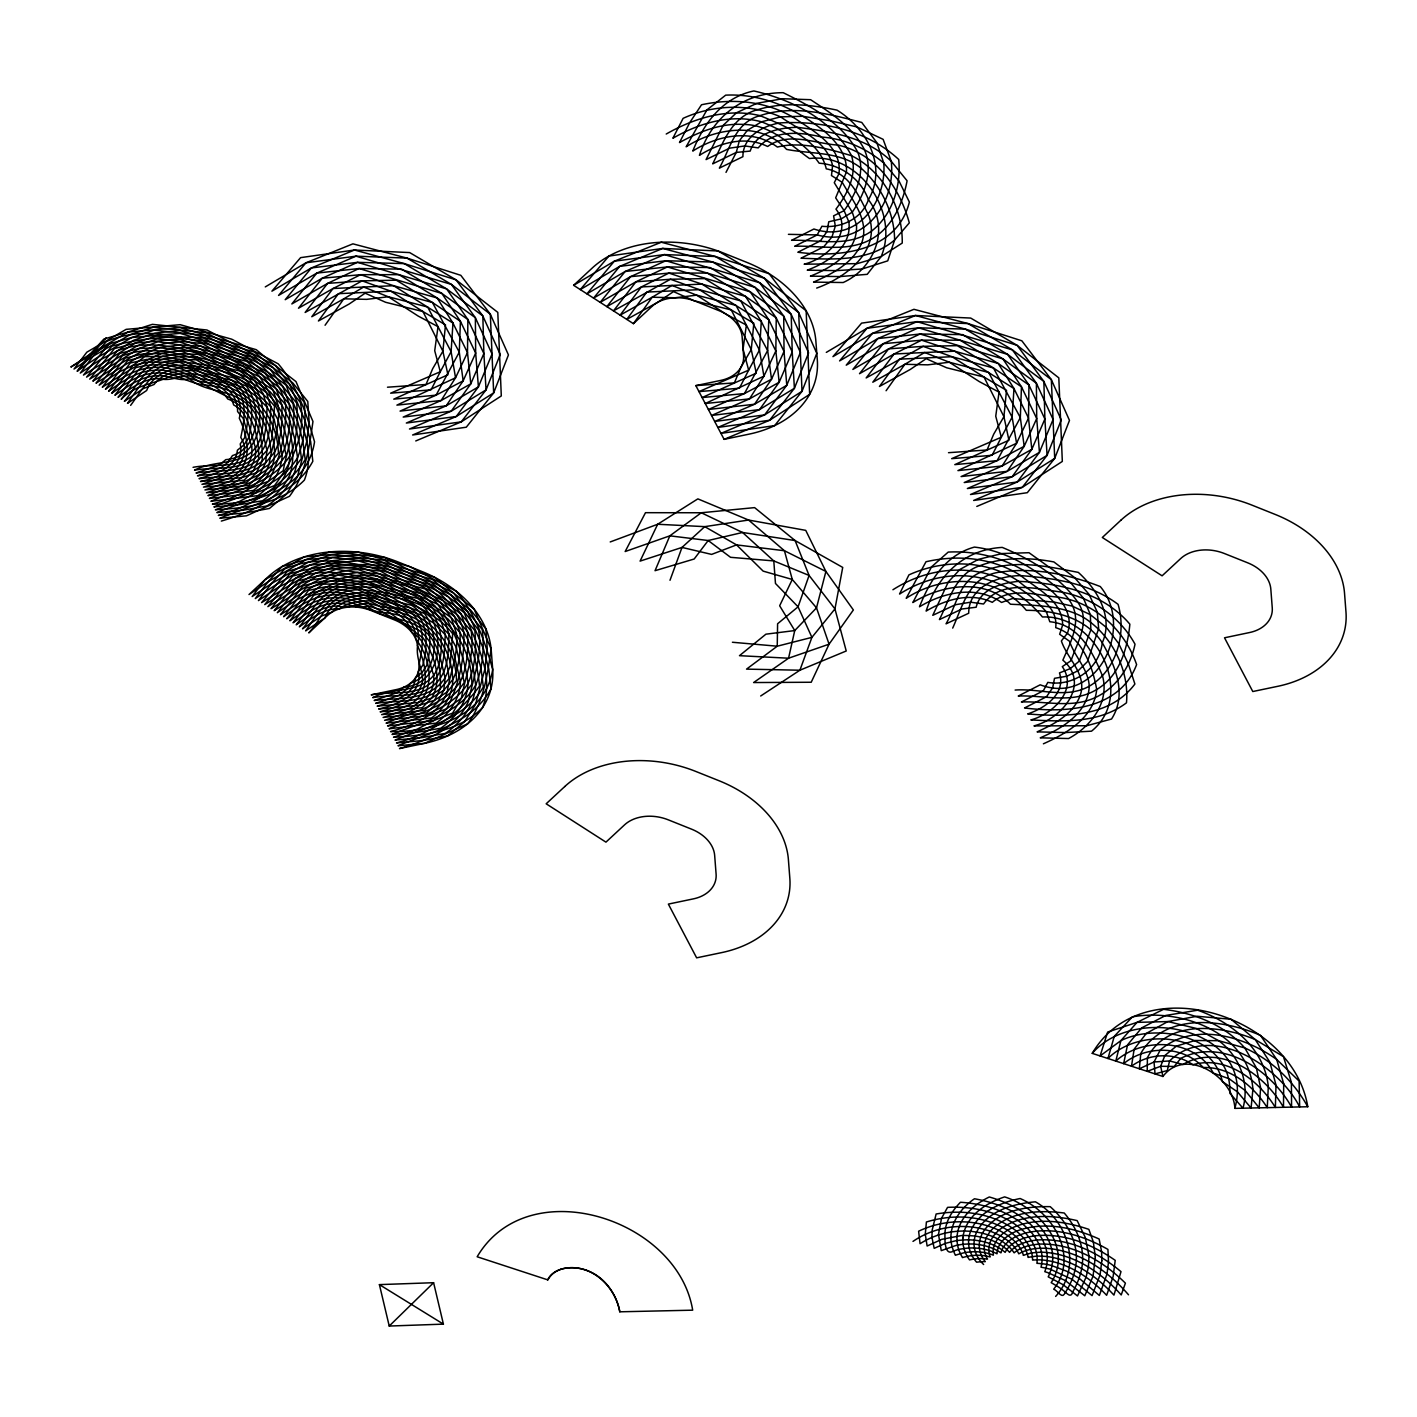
<?xml version="1.0" encoding="UTF-8"?>
<svg xmlns="http://www.w3.org/2000/svg" width="1417" height="1417" viewBox="0 0 1417 1417"><rect width="100%" height="100%" fill="white"/><g stroke="black" fill="none" stroke-linecap="round" stroke-linejoin="round"><path stroke-width="1.5" d="M1234.88 1108.377C1256.171 1029.256 1135.814 1002.74 1092.241 1053.362L1162.896 1076.477C1185.25 1046.72 1233.357 1076.371 1234.88 1108.377L1307.767 1106.748C1292.765 1014.962 1143.005 967.102 1092.241 1053.362M669.993 580.297L682.002 547.423L704.745 526.646L748.583 520.039L805.742 530.365L825.898 571.441L853.371 609.965L829.069 644.186L811.215 682.25L753.614 682.551L788.56 658.214L829.069 644.186L816.511 607.858L792.28 579.464L784.433 550.735L748.583 520.039L697.855 498.873L657.665 524.255L610.213 541.949M952.702 628.103C963.542 603.819 969.6 574.948 1001.925 571.866C1035.154 567.402 1069.304 574.505 1100.283 586.549C1134.875 627.82 1097.148 706.18 1040.184 684.818L1018.256 696.03C1044.542 695.003 1072.545 704.249 1096.705 689.512C1119.465 676.033 1127.471 649.004 1129.863 624.188C1102.444 591.792 1059.066 583.202 1018.717 581.342C1002.014 582.848 980.493 588.533 976.154 607.238L962.054 608.973L939.418 619.583C949.727 599.072 955.643 573.495 980.387 565.507C1003.962 556.775 1029.468 557.377 1053.858 561.929L1074.334 577.357L1089.071 594.361L1097.289 612.109L1098.653 628.67L1087.441 661.633L1078.426 670.507L1066.93 676.228L1054.514 678.318L1052.672 687.794L1046.49 696.757L1024.544 707.969C1065.673 713.07 1119.519 710.147 1136.611 664.573C1124.761 630.122 1094.898 602.544 1058.393 597.177C1036.606 595.353 1010.994 586.425 992.29 602.349C970.397 591.969 945.865 599.409 926.133 611.064C937.363 575.763 963.595 549.566 1002.226 547.405C1030.991 559.325 1059.65 576.347 1077.841 602.19C1091.055 621.833 1077.363 641.635 1071.057 660.659L1062.289 666.645C1078.461 689.866 1052.636 714.186 1030.832 719.925C1063.458 721.501 1098.83 723.609 1126.48 702.814C1129.42 669.745 1111.583 634.958 1083.42 617.298C1061.174 605.165 1035.119 605.449 1010.48 604.227C984.62 577.658 941.703 584.796 912.849 602.544L931.571 566.818L948.221 552.081C982.087 550.327 1015.883 561.238 1041.619 583.432C1057.684 593.865 1074.83 612.534 1067.462 633.151L1061.368 640.945C1067.586 659.649 1088.026 674.811 1079.86 696.42C1072.332 714.717 1054.177 724.14 1037.102 731.863L1065.407 732.571L1091.515 731.172C1136.363 694.95 1095.979 614.234 1042.469 616.997C1005.291 572.415 949.195 562.62 899.565 594.024L908.917 574.895C943.616 559.095 986.639 559.573 1018.717 581.342C1033.135 594.254 1058.41 604.528 1055.718 627.642C1081.419 636.056 1092.418 665.317 1096.705 689.512C1093.835 717.852 1066.842 733.333 1043.39 743.801M726 172.378L736.255 152.434L739.373 140.797L747.379 130.311L761.514 121.809L780.608 116.867L802.589 116.265L830.876 120.888L857.019 126.963L883.128 139.344L891.258 161.29L907.093 180.791C902.062 207.289 888.92 234.443 861.536 243.476C839.82 250.72 817.06 245.407 794.707 246.275L817.166 234.939C863.236 247.479 895.951 204.119 891.258 161.29C866 136.758 830.61 131.604 797.24 127.3C779.563 127.743 756.519 131.905 750.178 151.088L736.255 152.434L712.716 163.858C723.432 142.125 731.774 116.035 758.449 109.463C784.15 101.776 811.179 104.628 837.004 110.136C866.797 128.38 887.697 166.568 868.426 199.708C861.89 218.803 841.149 228.42 821.931 226.259L817.166 234.939L788.419 234.336M586.107 1270.181C604.049 1276.203 616.466 1293.579 619.796 1311.805L692.683 1310.176C677.68 1218.372 527.921 1170.531 477.157 1256.773L547.812 1279.888C555.216 1266.532 572.751 1265.647 585.752 1270.057M325.06 325.255L343.835 298.81L363.638 287.031L393.625 285.703L437.144 297.96L467.893 319.516L483.87 353.524L486.049 389.888L461.251 421.876L415.748 440.953M633.417 323.661L652.192 297.216L671.995 285.437L701.982 284.108L745.501 296.366L776.25 317.922L792.227 351.93L794.406 388.293L769.608 420.264L724.105 439.359L695.836 385.619L720.846 380.394A37.338 27.26 12.4 0 0 743.571 355.614L742.136 336.963A37.338 27.26 12.4 0 0 719.039 310.677L695.712 301.343A37.338 27.26 12.4 0 0 652.05 306.355L633.417 323.661L573.637 285.313L592.271 268.008A111.996 81.779 12.4 0 1 723.255 252.952L746.582 262.287A111.996 81.779 12.4 0 1 815.873 341.16L817.308 359.812A111.996 81.779 12.4 0 1 749.115 434.133L724.105 439.359M886.086 390.738L904.861 364.293L924.663 352.496L954.668 351.186L998.17 363.443L1028.937 384.999L1044.896 419.007L1047.074 455.371L1022.277 487.342L976.791 506.436M1055.63 1296.431C1082.553 1266.869 1068.223 1220.374 1035.42 1201.811C1013.793 1203.688 988.765 1210.348 977.393 1230.611A106.877 78.041 12.4 0 0 976.667 1232.135A91.68 66.936 12.4 0 0 975.073 1236.049A91.219 66.599 12.4 0 0 974.311 1240.176A72.48 52.925 12.4 0 0 973.975 1244.055A72.586 52.996 12.4 0 0 974.435 1248.023A57.601 42.049 12.4 0 0 975.25 1251.689A58.31 42.581 12.4 0 0 976.774 1255.303A46.548 33.99 12.4 0 0 978.598 1258.597A47.912 34.982 12.4 0 0 981.025 1261.75A38.844 28.358 12.4 0 0 983.646 1264.513M130.63 405.368C143.418 388.169 154.701 365.196 179.658 365.249C209.999 365.852 242.059 373.893 266.467 392.651C287.651 412.737 297.924 445.523 290.308 473.792C278.281 501.547 248.312 513.007 221.318 521.084M77.492 371.289L106.133 337.76M389.232 1326.046L433.602 1282.704L443.415 1324.133L389.232 1326.046L379.402 1284.617L433.602 1282.704M760.681 695.995L799.897 670.223L846.232 650.988L834.95 608.92L809.089 575.444L795.096 540.55L754.606 507.623L701.291 512.759L645.497 512.688L625.163 551.532L669.834 535.839L701.291 512.759L742.561 532.473L795.096 540.55L842.725 567.42L834.95 608.92L811.906 637.367L799.897 670.223L746.546 669.125L777.242 646.205L811.906 637.367L798.072 606.813L775.471 583.467L773.788 560.919L742.561 532.473L708.181 540.515L669.834 535.839L655.044 570.697L694.171 559.007L708.181 540.515L730.534 557.306L773.788 560.919L809.089 575.444L798.072 606.813L777.596 623.763L777.242 646.205L732.412 642.255M912.991 1241.398C931.323 1228.752 954.562 1223.987 976.472 1227.689A107.267 78.325 12.4 0 1 978.722 1228.025L982.583 1228.964A108.117 78.945 12.4 0 1 984.797 1229.566A93.044 67.945 12.4 0 1 990.359 1231.231A94.16 68.742 12.4 0 1 995.637 1233.463A75.331 55.015 12.4 0 1 1000.402 1235.748A76.624 55.954 12.4 0 1 1004.777 1238.511A61.285 44.742 12.4 0 1 1008.585 1241.274A62.773 45.822 12.4 0 1 1011.933 1244.374A50.498 36.877 12.4 0 0 1009.081 1246.818A48.975 35.762 12.4 0 0 1006.849 1249.599A39.995 29.19 12.4 0 1 1009.577 1252.362A41.04 29.97 12.4 0 1 1011.88 1249.865A50.498 36.877 12.4 0 1 1014.749 1247.421A52.429 38.277 12.4 0 1 1018.168 1245.366A65.058 47.505 12.4 0 1 1022.118 1243.435A68.034 49.684 12.4 0 1 1026.546 1242.018A84.365 61.604 12.4 0 1 1031.487 1240.761A88.934 64.934 12.4 0 1 1036.766 1240.105A102.52 74.853 12.4 0 1 1038.874 1239.91C1069.215 1238.228 1098.228 1252.557 1121.006 1271.651L1113.939 1295.12C1097.449 1277.124 1076.371 1261.998 1052.016 1257.357A94.372 68.919 12.4 0 0 1047.305 1256.542A85.109 62.135 12.4 0 0 1041.973 1256.206A69.805 50.977 12.4 0 0 1037.031 1256.135A63.198 46.141 12.4 0 0 1032.338 1256.666A51.738 37.781 12.4 0 0 1028.069 1257.428A47.505 34.681 12.4 0 0 1027.325 1254.063A58.256 42.528 12.4 0 0 1026.121 1250.485A54.714 39.959 12.4 0 0 1024.367 1247.049A67.803 49.506 12.4 0 0 1022.118 1243.435A64.863 47.363 12.4 0 0 1019.284 1240.052A80.804 59 12.4 0 0 1015.936 1236.545A78.36 57.229 12.4 0 0 1012.039 1233.392A97.684 71.311 12.4 0 0 1007.593 1230.186A95.665 69.84 12.4 0 0 1002.687 1227.423C979.413 1215.184 951.25 1214.245 926.399 1222.003L925.283 1234.26L927.125 1246.021L941.774 1239.344L960.956 1235.642A106.806 77.988 12.4 0 1 963.17 1235.465L967.067 1235.535A106.789 77.97 12.4 0 1 969.317 1235.642A91.875 67.077 12.4 0 1 975.073 1236.049A92.3 67.396 12.4 0 1 980.794 1237.094A73.79 53.881 12.4 0 1 986.037 1238.334A74.41 54.342 12.4 0 1 991.103 1240.123A59.461 43.413 12.4 0 1 995.655 1242.054A60.222 43.962 12.4 0 1 999.871 1244.409A48.355 35.301 12.4 0 1 1003.573 1246.836A49.205 35.921 12.4 0 1 1006.849 1249.599A39.747 29.031 12.4 0 0 1005.149 1252.38A39.322 28.712 12.4 0 0 1001.996 1249.883A48.355 35.301 12.4 0 0 998.294 1247.456A47.753 34.858 12.4 0 0 994.238 1245.419A59.461 43.413 12.4 0 0 989.686 1243.488A58.947 43.041 12.4 0 0 984.904 1242.071A73.79 53.881 12.4 0 0 979.643 1240.831A73.436 53.616 12.4 0 0 974.311 1240.176A91.875 67.077 12.4 0 0 968.573 1239.769M111.553 342.914L70.85 367.038L89.997 354.197L128.008 332.074L152.363 324.351L206.935 330.002L275.553 365.675L295.994 381.616L312.962 421.487C309.278 447.276 305.523 474.996 289.475 496.304L246.487 515.823L219.83 518.25C253.182 504.558 294.435 495.684 312.82 461.304L310.66 441.608L305.204 421.132L289.422 384.06L275.553 365.675L256.247 349.68L180.118 327.575L128.008 332.074L103.919 339.035L89.997 354.197L77.138 371.059L96.285 358.218L131.728 337.547L154.24 330.161L204.987 335.422L270.24 369.376L289.422 384.06L304.088 401.985C306.249 420.76 304.779 440.049 297.535 457.638C296.277 477.919 283.524 494.781 267.14 505.887L243.494 510.155L216.854 512.6C248.258 499.475 287.226 491.486 305.169 459.48L302.884 441.148L297.446 420.796L289.316 404.111L282.869 386.522L270.24 369.376L252.474 354.374L180.048 333.367L131.728 337.547L109.198 343.817L83.444 375.098L135.447 343.02L156.118 335.988L203.038 340.842L244.928 363.762L264.926 373.078L282.869 386.522L296.702 403.048C298.225 420.867 297.198 439.27 289.883 455.813C289.086 474.571 277.537 490.317 262.535 500.75L240.518 504.505L213.878 506.932C243.352 494.391 279.999 487.253 297.535 457.638L295.126 440.687L289.688 420.442L281.93 405.173L276.297 388.966L264.926 373.078L248.701 359.068L201.09 346.262L179.977 339.177L135.447 343.02L114.476 348.6L89.732 379.136L139.167 348.476L157.995 341.798L179.906 344.969L201.09 346.262L241.156 368.455L259.612 376.78L276.297 388.966L289.316 404.111C290.166 420.973 289.635 438.491 282.249 453.989C281.912 471.206 271.568 485.836 257.947 495.613L210.903 501.281C238.481 489.308 272.755 482.984 289.883 455.813C286.199 427.509 275.27 400.303 259.612 376.78C239.863 353.24 205.766 357.757 179.906 344.969L159.873 347.626L139.167 348.476L119.754 353.4L96.019 383.175C116.779 370.333 136.864 355.88 159.873 347.626L179.835 350.761L199.142 351.682L237.383 373.149L254.298 380.482L269.744 391.429L281.93 405.173C282.072 421.062 282.107 437.729 274.597 452.165C274.739 467.84 265.581 481.373 253.342 490.459L207.927 495.613C233.079 484.49 266.166 478.326 282.249 453.989L274.19 419.751L267.14 407.299L263.172 393.873L254.298 380.482L241.156 368.455L197.176 357.102L179.835 350.761L161.751 353.435L142.887 353.949L125.033 358.182L102.307 387.213C121.738 375.08 140.602 362.026 161.751 353.435L179.764 356.553L197.176 357.102C222.434 374.566 255.095 381.262 274.544 406.236L271.834 439.288L266.963 450.323L265.617 462.774L259.453 474.872L248.737 485.322L204.951 489.963L228.562 481.886L244.149 480.186L253.448 470.586L265.617 462.774L274.597 452.165C273.18 413.374 245.3 385.849 207.148 382.501C188.656 380.943 173.193 368.03 154.046 370.351C136.67 371.112 122.305 381.616 108.613 391.251L130.311 362.965L146.606 359.422L163.646 359.263L179.764 356.553L195.227 362.522L229.837 382.537L243.671 387.886L256.619 396.335L267.14 407.299C265.865 424.551 267.211 445.133 251.518 456.487C234.496 468.921 212.461 463.501 193.049 467.327M265.28 286.907L305.983 262.783L352.922 243.848L406.998 258.107L460.808 275.323L490.317 314.167L508.437 354.923L493.665 392.916L466.282 427.208L412.613 434.984L456.221 416.527L493.665 392.916L490.317 314.167L451.35 284.374L406.998 258.107L355.986 256.176L305.983 262.783L278.564 295.427L316.806 273.091L355.986 256.176L451.35 284.374L475.368 317.727L492.053 353.984L478.415 386.876L456.221 416.527L406.325 423.045L446.16 405.847L478.415 386.876L475.669 353.063L475.368 317.727L441.874 293.443L401.649 269.141L359.05 268.522L316.806 273.091L291.849 303.947L327.61 283.382L359.05 268.522L441.874 293.443L460.419 321.305L475.669 353.063L463.164 380.819L446.16 405.847L400.055 411.107L436.082 395.166L463.164 380.819L459.285 352.125L460.419 321.305L432.415 302.494L396.299 280.194L362.097 280.849L327.61 283.382L305.133 312.466L362.097 280.849L390.95 291.229L432.415 302.494L459.285 352.125L436.082 395.166L393.767 399.151L447.914 374.779L442.901 351.203L422.939 311.545L390.95 291.229L338.433 293.673L318.418 320.986L349.237 303.964L365.161 293.195L385.619 302.282L422.939 311.545L445.487 324.865L442.901 351.203L432.663 368.721L426.021 384.485L387.479 387.213M573.637 285.313L614.34 261.189L661.278 242.236L715.355 256.495L769.165 273.729L798.674 312.572L816.794 353.329L802.022 391.322L774.638 425.614L720.97 433.389L764.578 414.933L802.022 391.322L798.674 312.572L759.707 282.78L715.355 256.495L664.343 254.582L614.34 261.189L586.921 293.833L625.163 271.479L664.343 254.582L759.707 282.78L783.725 316.133L800.41 352.39L786.772 385.282L764.578 414.933L714.682 421.451L754.517 404.252L786.772 385.282L784.026 351.469L783.725 316.133L750.231 291.831L710.006 267.547L667.407 266.927L625.163 271.479L600.206 302.352L635.967 281.788L667.407 266.927L750.231 291.831L768.776 319.711L784.026 351.469L771.521 379.225L754.517 404.252L708.411 409.495L744.439 393.572L771.521 379.225L767.642 350.53L768.776 319.711L740.772 300.9L704.656 278.6L670.454 279.255L635.967 281.788L613.49 310.872L670.454 279.255L699.307 289.635L740.772 300.9L767.642 350.53L744.439 393.572L702.123 397.557L756.271 373.167L751.258 349.592L731.296 309.951L699.307 289.635L646.79 292.079L626.775 319.392L657.594 302.37L673.518 291.601L693.976 300.687L731.296 309.951L753.844 323.271L751.258 349.592L741.02 367.127L734.378 382.891L695.836 385.619M826.306 352.39L867.009 328.266L913.947 309.313L968.024 323.572L1021.852 340.806L1051.343 379.65L1069.481 420.406L1054.709 458.4L1027.307 492.691L973.638 500.467L1017.247 482.01L1054.709 458.4L1051.343 379.65L1012.376 349.857L968.024 323.572L917.012 321.659L867.009 328.266L839.59 360.91L877.832 338.557L917.012 321.659L1012.376 349.857L1036.394 383.21L1053.097 419.467L1039.44 452.342L1017.247 482.01L967.368 488.528L1007.186 471.33L1039.44 452.342L1036.713 418.546L1036.394 383.21L1002.917 358.908L962.674 334.625L920.076 334.005L877.832 338.557L852.875 369.43L888.636 348.865L920.076 334.005L1002.917 358.908L1021.462 386.788L1036.713 418.546L1024.19 446.302L1007.186 471.33L961.08 476.573L997.125 460.649L1024.19 446.302L1020.329 417.608L1021.462 386.788L993.441 367.977L957.325 345.659L923.14 346.333L888.636 348.865L866.159 377.949L923.14 346.333L951.994 356.712L993.441 367.977L1020.329 417.608L997.125 460.649L954.792 464.634L1008.939 440.244L1003.927 416.669L983.983 377.028L951.994 356.712L899.458 359.156L879.443 386.469L910.281 369.447L926.187 358.678L946.645 367.765L983.983 377.028L1006.513 390.348L1003.927 416.669L993.689 434.204L987.047 449.968L948.504 452.696M816.688 288.076C846.055 277.573 881.781 250.579 868.568 215.242C858.985 196.166 849.793 173.299 826.27 168.836C819.469 139.645 785.195 125.971 759.99 115.645C727.488 107.851 694.507 117.912 666.22 134.03M892.923 589.755C944.307 556.987 1006.92 565.702 1046.454 612.055L1049.802 621.726C1079.293 624.543 1092.773 652.033 1102.621 676.299C1109.582 702.566 1090.771 726.762 1068.56 738.54L1040.255 737.832C1062.343 728.285 1087.937 713.088 1089.266 686.2C1088.327 669.107 1074.83 657.063 1069.552 641.299L1059.65 634.267L1062.644 625.056C1062.644 600.436 1037.173 589.206 1020.771 575.621C992.839 557.696 957.892 554.419 925.992 561.752L906.207 598.275C943.385 573.832 996.629 574.523 1026.315 610.32C1054.779 610.302 1085.635 617.458 1102.284 642.751C1115.214 665.866 1127.507 694.047 1111.548 719.021L1086.662 725.752L1033.967 725.894C1061.386 718.897 1091.338 684.234 1062.856 660.163C1073.165 636.41 1085.723 614.022 1062.378 592.217C1037.173 570.342 1008.373 551.071 974.435 547.086C945.422 554.986 929.8 580.633 919.491 606.795C943.793 591.969 976.72 585.008 1001.553 602.455L1012.535 598.505L1054.425 602.136L1072.244 606.086L1090.364 614.695L1106.464 627.554L1118.651 643.477L1128.41 664.077L1134.893 684.039C1109.706 717.516 1065.301 716.949 1027.679 713.938C1044.86 708.234 1066.115 693.887 1059.491 672.916L1070.349 668.576L1079.24 661.137L1090.86 629.786L1090.364 614.695L1083.456 598.275L1070.349 582.316L1029.008 552.719L1002.156 553.533L978.403 559.361L960 569.386L948.292 581.98L932.776 615.315L955.412 604.722L970.574 602.19L983.557 604.014C1001.73 578.88 1036.606 588.941 1062.378 592.217C1092.684 598.133 1120.121 616.962 1135.017 644.204C1129.668 670.099 1112.363 693.498 1086.201 700.937C1064.893 706.764 1043.089 701.061 1021.409 702L1043.337 690.788L1047.818 682.374C1073.271 686.908 1099.362 668.948 1102.284 642.751C1113.815 616.926 1097.378 589.578 1078.319 572.397C1046.844 566.322 1013.19 558.688 982.371 571.636C959.203 579.907 956.688 605.201 946.06 623.834L968.697 613.242C968.679 586.585 998.223 575.727 1020.771 575.621C1054.762 578.189 1090.027 583.343 1118.066 604.333C1126.763 633.434 1116.525 670.418 1089.266 686.2C1065.921 699.183 1039.972 688.166 1015.121 690.061M561.167 1269.171C589.065 1261.378 615.226 1285.219 619.796 1311.805M1032.745 1236.138L1034.162 1235.89A102.52 74.853 12.4 0 1 1036.27 1235.695C1064.574 1233.091 1092.365 1244.356 1115.214 1260.351L1113.142 1276.487L1106.642 1295.297C1091.798 1279.533 1073.271 1266.391 1051.928 1261.413A94.372 68.919 12.4 0 0 1047.216 1260.599A79.033 57.707 12.4 0 0 1042.097 1259.926A69.805 50.977 12.4 0 0 1037.155 1259.872A57.406 41.925 12.4 0 0 1032.568 1260.085A51.685 37.745 12.4 0 0 1032.338 1256.666A63.145 46.106 12.4 0 0 1031.682 1253A58.256 42.528 12.4 0 0 1030.478 1249.422A71.895 52.5 12.4 0 0 1028.795 1245.614A67.803 49.506 12.4 0 0 1026.546 1242.001A84.17 61.462 12.4 0 0 1023.783 1238.228A80.804 59 12.4 0 0 1020.417 1234.721A99.066 72.338 12.4 0 0 1017.052 1231.568M379.402 1284.617L443.415 1324.133M1017.052 1231.568L1016.538 1231.107A97.684 71.311 12.4 0 0 1012.092 1227.901C990.093 1212.97 961.93 1209.551 936.123 1213.997L932.156 1230.204L931.943 1237.289L934.193 1248.342L945.281 1243.382L954.828 1240.991A107.55 78.52 12.4 0 1 956.936 1240.548L960.726 1240.176A106.806 77.988 12.4 0 1 962.922 1240.017A91.892 67.095 12.4 0 1 968.573 1239.769A91.219 66.599 12.4 0 1 969.317 1235.642A106.399 77.687 12.4 0 1 969.706 1234.03L970.486 1231.267A106.877 78.041 12.4 0 1 971.212 1229.743C979.997 1211.021 1000.987 1202.431 1020.116 1198.516C1053.575 1212.846 1079.169 1256.755 1053.699 1289.187C1057.206 1290.32 1061.723 1298.486 1064.22 1294.27C1066.381 1290.905 1068.471 1287.451 1070.136 1283.802C1073.732 1276.558 1075.786 1268.605 1076.353 1260.545C1077.327 1239.521 1065.389 1220.303 1050.227 1206.664C1027.042 1206.186 999.941 1210.065 984.797 1229.566A92.583 67.591 12.4 0 0 982.388 1233.18A91.68 66.936 12.4 0 0 980.777 1237.094A72.905 53.226 12.4 0 0 979.643 1240.831A72.48 52.925 12.4 0 0 979.306 1244.711A57.512 41.996 12.4 0 0 979.377 1248.359A57.601 42.049 12.4 0 0 980.192 1252.026A45.929 33.53 12.4 0 0 981.361 1255.391A46.548 33.99 12.4 0 0 983.168 1258.686A37.674 27.508 12.4 0 0 985.258 1261.644A39.198 28.623 12.4 0 0 981.025 1261.75A48.231 35.212 12.4 0 0 976.579 1262.21A47.912 34.982 12.4 0 1 974.152 1259.058A59.815 43.679 12.4 0 1 971.938 1255.551A58.31 42.581 12.4 0 1 970.397 1251.937A73.347 53.563 12.4 0 1 969.139 1247.97A72.586 52.996 12.4 0 1 968.679 1244.02A91.326 66.688 12.4 0 1 968.573 1239.769M1128.517 1294.801C1108.165 1271.191 1080.445 1251.707 1048.757 1248.519A98.605 72.001 12.4 0 0 1045.959 1248.253A95.169 69.486 12.4 0 0 1040.415 1248.271A77.545 56.627 12.4 0 0 1035.296 1248.554A72.054 52.606 12.4 0 0 1030.478 1249.404A58.434 42.669 12.4 0 0 1026.121 1250.485A54.98 40.154 12.4 0 0 1022.206 1252.079A44.813 32.715 12.4 0 0 1018.788 1253.832A42.421 30.979 12.4 0 0 1017.034 1250.68A52.429 38.277 12.4 0 1 1020.453 1248.643A54.98 40.154 12.4 0 1 1024.367 1247.049A68.034 49.684 12.4 0 1 1028.813 1245.632A72.054 52.606 12.4 0 1 1033.631 1244.764A88.934 64.934 12.4 0 1 1038.909 1244.108A95.169 69.486 12.4 0 1 1044.453 1244.073C1075.468 1244.905 1103.843 1261.803 1125.399 1283.164L1121.219 1294.961C1102.621 1273.989 1077.947 1256.578 1049.607 1252.805A98.605 72.001 12.4 0 0 1046.809 1252.522A85.109 62.135 12.4 0 0 1041.495 1252.185A77.545 56.627 12.4 0 0 1036.376 1252.469A63.198 46.141 12.4 0 0 1031.682 1252.982A58.434 42.669 12.4 0 0 1027.325 1254.063A47.717 34.84 12.4 0 0 1023.446 1255.356M1307.767 1106.748C1293.455 1081.029 1271.704 1060.04 1244.746 1047.925C1224.058 1024.473 1194.017 1012.996 1163.552 1009.329L1137.036 1022.366L1107.651 1032.054L1100.106 1055.931L1120.9 1040.609L1137.036 1022.366L1167.874 1021.568L1197.135 1016.255L1231.072 1019.266L1255.232 1039.564L1283.465 1056.675L1291.401 1082.411L1291.578 1107.12C1271.102 1070.242 1222.782 1037.226 1180.822 1058.322L1174.215 1066.47L1160.665 1066.275L1147.203 1071.341L1147.416 1057.72C1167.13 1018.876 1221.365 1025.27 1255.232 1039.564L1269.898 1062.201L1276.008 1085.121L1275.371 1107.474C1258.721 1080.179 1226.396 1055.169 1192.884 1064.716C1174.64 1052.052 1149.258 1053.114 1131.492 1066.204L1134.149 1049.165L1146.335 1033.383L1167.874 1021.568L1196.072 1028.37L1218.691 1040.698L1244.746 1047.925L1256.33 1067.727L1260.616 1087.831L1259.182 1107.846L1245.224 1090.541L1229.194 1078.798L1213.289 1073.059C1195.116 1038.661 1143.076 1036.447 1115.799 1061.067L1120.9 1040.609C1161.568 1020.825 1232.365 1039.83 1229.832 1093.251L1242.992 1108.2C1249.847 1082.978 1239.609 1056.072 1218.691 1040.698L1195.009 1040.485L1176.5 1046.065L1164.916 1055.435L1160.665 1066.275L1162.896 1076.477M547.724 1279.87A28.021 20.458 12.4 0 1 561.203 1269.207M1023.446 1255.356A44.529 32.502 12.4 0 0 1022.206 1252.079A54.714 39.959 12.4 0 0 1020.453 1248.643A52.216 38.117 12.4 0 0 1018.15 1245.366A64.863 47.363 12.4 0 0 1015.334 1241.983A62.773 45.822 12.4 0 0 1011.986 1238.883A78.36 57.229 12.4 0 0 1008.089 1235.73A76.624 55.954 12.4 0 0 1003.732 1232.967A95.665 69.84 12.4 0 0 998.826 1230.222A94.16 68.742 12.4 0 0 993.53 1227.99L987.702 1225.811A108.117 78.945 12.4 0 0 985.488 1225.227C963.436 1219.027 939.258 1221.33 918.623 1231.214L920.058 1243.719C934.281 1234.579 951.356 1230.186 968.218 1231.178A106.789 77.97 12.4 0 1 970.486 1231.267L974.4 1231.78A107.267 78.325 12.4 0 1 976.667 1232.135A92.3 67.396 12.4 0 1 982.388 1233.18A93.044 67.945 12.4 0 1 987.95 1234.845A74.41 54.342 12.4 0 1 992.998 1236.634A75.331 55.015 12.4 0 1 997.763 1238.936A60.222 43.962 12.4 0 1 1001.996 1241.292A61.285 44.742 12.4 0 1 1005.804 1244.055A49.205 35.921 12.4 0 1 1009.081 1246.818A50.445 36.824 12.4 0 1 1011.88 1249.865A40.969 29.916 12.4 0 1 1014.147 1252.841A42.669 31.156 12.4 0 1 1017.034 1250.68A52.216 38.117 12.4 0 0 1014.731 1247.421A50.445 36.824 12.4 0 0 1011.933 1244.374A62.826 45.875 12.4 0 1 1015.334 1241.983A65.058 47.505 12.4 0 1 1019.284 1240.052A80.964 59.124 12.4 0 1 1023.783 1238.228A84.365 61.604 12.4 0 1 1028.707 1236.97A101.581 74.162 12.4 0 1 1032.745 1236.138M938.479 1234.366L941.26 1250.644L955.519 1245.614A107.55 78.52 12.4 0 1 957.626 1245.171A92.53 67.573 12.4 0 1 963.029 1244.268A91.892 67.095 12.4 0 1 968.679 1244.02A73.436 53.633 12.4 0 1 973.975 1244.055A73.436 53.616 12.4 0 1 979.306 1244.711A58.664 42.847 12.4 0 1 984.23 1245.614A58.947 43.041 12.4 0 1 989.031 1247.031A47.363 34.575 12.4 0 1 993.352 1248.643A47.753 34.858 12.4 0 1 997.391 1250.697A38.879 28.375 12.4 0 1 1000.951 1252.858A38.72 28.269 12.4 0 1 1001.996 1249.883A47.788 34.894 12.4 0 1 1003.573 1246.836A48.975 35.762 12.4 0 1 1005.804 1244.055A61.073 44.582 12.4 0 1 1008.585 1241.274A62.826 45.875 12.4 0 1 1011.986 1238.883A78.413 57.247 12.4 0 1 1015.936 1236.545A80.964 59.124 12.4 0 1 1020.417 1234.738A99.172 72.409 12.4 0 1 1024.792 1233.233L1025.447 1233.02A101.581 74.162 12.4 0 1 1029.468 1232.188C1056.639 1227.14 1084.448 1236.014 1107.935 1249.422L1108.501 1261.998L1107.049 1273.848L1099.362 1295.457L1079.116 1278.258L1067.603 1271.563L1051.325 1265.47A90.954 66.404 12.4 0 0 1046.809 1264.371A79.033 57.707 12.4 0 0 1041.708 1263.698A65.448 47.788 12.4 0 0 1036.907 1263.326A57.53 41.996 12.4 0 0 1037.155 1259.872A69.894 51.047 12.4 0 0 1037.031 1256.135A63.145 46.106 12.4 0 0 1036.376 1252.469A77.51 56.591 12.4 0 0 1035.296 1248.554A71.895 52.5 12.4 0 0 1033.613 1244.764A88.81 64.845 12.4 0 0 1031.487 1240.761A84.17 61.462 12.4 0 0 1028.707 1236.97A100.093 73.082 12.4 0 0 1026.723 1234.526L1025.447 1233.02A99.066 72.338 12.4 0 0 1022.064 1229.867C1001.925 1212.066 973.833 1206.097 947.566 1207.355L941.526 1218.283L938.479 1234.366M1095.323 1256.844L1093.074 1276.062L1084.784 1295.776L1065.159 1280.454L1047.871 1272.661A90.511 66.085 12.4 0 0 1044.79 1271.687A77.173 56.343 12.4 0 0 1045.923 1268.18A91.166 66.564 12.4 0 0 1046.72 1264.867L1046.809 1264.371A79.246 57.867 12.4 0 0 1047.198 1260.599A94.549 69.043 12.4 0 0 1047.305 1257.056L1047.305 1256.542A85.179 62.206 12.4 0 0 1046.809 1252.522A98.659 72.037 12.4 0 0 1046.419 1250.414L1045.959 1248.253A95.134 69.468 12.4 0 0 1044.453 1244.073L1042.522 1239.662A102.431 74.8 12.4 0 0 1041.601 1238.104C1027.484 1214.794 1000.278 1203.387 974.471 1198.764C959.716 1208.701 947.69 1226.254 951.639 1244.728A107.355 78.396 12.4 0 0 951.941 1246.429L953.552 1251.034A93.929 68.583 12.4 0 0 955.377 1255.267A94.071 68.689 12.4 0 1 960.425 1253.708A75.243 54.944 12.4 0 1 965.26 1252.504A73.967 54.005 12.4 0 1 970.397 1251.937A59.089 43.148 12.4 0 1 975.25 1251.689A58.664 42.847 12.4 0 1 980.192 1252.026A47.133 34.415 12.4 0 1 984.797 1252.646A47.133 34.415 12.4 0 1 989.296 1253.779A38.418 28.057 12.4 0 1 993.406 1255.161A37.338 27.26 12.4 0 1 993.14 1252.008A46.176 33.725 12.4 0 1 993.352 1248.643A46.85 34.203 12.4 0 1 994.256 1245.419A58.646 42.829 12.4 0 1 995.655 1242.054A59.709 43.59 12.4 0 1 997.763 1238.936A74.906 54.696 12.4 0 1 1000.402 1235.766A76.429 55.812 12.4 0 1 1003.732 1232.967A95.524 69.734 12.4 0 1 1007.611 1230.186A97.702 71.346 12.4 0 1 1012.092 1227.901C1036.358 1217.008 1064.45 1221.082 1088.858 1229.371L1093.322 1241.841L1095.323 1256.844M1101.824 1260.758L1100.07 1274.946L1092.064 1295.616L1072.138 1279.356L1050.44 1269.278A90.954 66.404 12.4 0 0 1045.923 1268.18A76.925 56.166 12.4 0 0 1040.999 1267.188A65.678 47.965 12.4 0 0 1041.708 1263.698A79.246 57.867 12.4 0 0 1042.097 1259.926A69.894 51.047 12.4 0 0 1041.973 1256.206A85.179 62.206 12.4 0 0 1041.495 1252.185A77.51 56.591 12.4 0 0 1040.415 1248.271A95.134 69.468 12.4 0 0 1038.909 1244.108A88.81 64.845 12.4 0 0 1036.766 1240.105A102.431 74.8 12.4 0 0 1035.845 1238.547L1034.162 1235.89A100.093 73.082 12.4 0 0 1032.178 1233.445C1014.643 1212.669 986.781 1204.025 960.46 1202.254C952.862 1210.047 946.538 1219.594 945.139 1230.611C944.802 1236.722 943.633 1257.074 953.552 1251.034A94.071 68.689 12.4 0 1 958.601 1249.457A92.53 67.573 12.4 0 1 964.021 1248.554A73.967 54.005 12.4 0 1 969.139 1247.97A73.436 53.633 12.4 0 1 974.435 1248.023A58.664 42.847 12.4 0 1 979.377 1248.359A58.664 42.847 12.4 0 1 984.301 1249.245A47.133 34.415 12.4 0 1 988.818 1250.379A47.363 34.575 12.4 0 1 993.14 1252.008A38.578 28.163 12.4 0 1 997.001 1253.797A37.922 27.685 12.4 0 1 997.409 1250.697A46.85 34.203 12.4 0 1 998.294 1247.456A47.788 34.894 12.4 0 1 999.871 1244.409A59.709 43.59 12.4 0 1 1001.996 1241.31A61.073 44.582 12.4 0 1 1004.777 1238.511A76.429 55.812 12.4 0 1 1008.089 1235.73A78.413 57.247 12.4 0 1 1012.039 1233.392A97.702 71.346 12.4 0 1 1016.538 1231.107A99.172 72.409 12.4 0 1 1020.895 1229.619C1046.88 1221.613 1075.007 1228.114 1099.149 1239.025L1101.611 1251.654L1101.824 1260.758M1283.696 1083.775L1283.483 1107.297C1264.85 1074.653 1220.055 1042.487 1182.982 1064.45L1169.574 1060.943L1154.04 1061.988L1139.357 1068.772L1140.791 1053.433C1164.526 1012.128 1222.977 1018.982 1260.475 1035.366L1276.682 1059.438L1299.106 1081.065L1299.672 1106.943C1278.63 1065.425 1210.331 1021.391 1169.574 1060.943L1167.289 1070.543L1155.05 1073.909L1154.04 1061.988L1160.275 1049.926C1193.911 1021.356 1244.25 1036.217 1276.682 1059.438L1283.696 1083.775M278.228 405.705C280.725 426.251 271.851 444.69 269.141 464.351C260.551 488.28 234.726 497.597 212.391 504.098C254.033 504.665 307.33 489.644 314.539 441.838C306.78 414.26 297.145 385.831 278.21 363.832L231.786 339.212L180.154 324.688L126.148 329.346L86.844 352.178L74.003 369.058L93.15 356.198L129.868 334.819L153.302 327.256L205.961 332.712L272.896 367.534L292.717 382.838L307.79 401.454L309.083 421.31L306.78 441.378L297.357 476.927L286.482 494.161L269.443 508.455L244.999 512.989L218.342 515.416C251.571 506.914 281.505 486.208 301.343 458.559C299.536 439.801 295.409 420.973 285.614 404.642C281.009 384.485 266.874 368.668 250.579 356.712C203.818 344.792 154.666 321.021 106.558 341.426L93.15 356.198L80.291 373.078L99.438 360.237L117.115 351.009L133.588 340.275L155.179 333.084L180.083 330.48L254.351 352.018L272.896 367.534L300.404 402.517C306.426 433.691 292.575 461.588 274.473 485.588L255.645 493.027L239.012 501.671L215.366 509.766C246.948 507.995 281.168 503.938 304.407 480.08C317.107 447.223 297.34 415.323 286.145 385.3C261.525 365.285 231.361 353.967 204.013 338.132C173.281 335.492 141.541 337.707 111.837 346.209L86.579 377.117L137.307 345.748L157.057 338.893L202.064 343.552L243.033 366.117L262.269 374.938L279.592 387.744L293.018 403.579C296.844 426.871 287.19 448.303 283.258 470.639L268.468 481.302L255.645 493.027L209.415 498.447C236.054 486.775 269.124 480.841 286.075 454.892L278.069 419.928L270.842 406.768L266.467 392.651L256.955 378.64L243.033 366.117C201.799 356.995 159.625 334.022 117.115 351.009L92.867 381.155C120.321 365.055 146.412 342.241 179.941 342.064L200.116 348.972L246.806 361.406L262.269 374.938L273.02 390.206L285.614 404.642C286.765 431.158 280.619 458.116 268.468 481.302L251.039 487.891L206.439 492.797L230.05 484.72L246.452 482.754L256.459 472.729L269.141 464.351L278.423 453.068C277.218 412.896 248.099 383.741 208.6 379.951C189.134 377.932 172.413 364.895 152.186 367.623C134.367 368.703 119.542 379.278 105.46 389.232L127.672 360.573C151.69 355.242 174.752 343.587 200.116 348.972C224.081 363.46 250.579 373.486 273.02 390.206L278.228 405.705M456.38 633.204C458.878 653.751 450.004 672.189 447.294 691.85C438.703 715.78 412.878 725.097 390.543 731.615C432.185 732.164 485.482 717.161 492.691 669.355C484.933 641.759 475.297 613.348 456.38 591.332L409.938 566.711L358.306 552.187L304.301 556.846L264.997 579.677L252.155 596.557L271.302 583.715L308.02 562.319L331.454 554.755L384.113 560.211L451.049 595.034L470.869 610.337L485.942 628.971L487.235 648.809L484.933 668.877L475.51 704.444L464.634 721.66L447.595 735.954L423.152 740.489L396.494 742.915C429.723 734.413 459.675 713.707 479.513 686.058C477.688 667.301 473.561 648.472 463.766 632.141C459.161 612.002 445.027 596.167 428.731 584.229C381.97 572.309 332.836 548.521 284.711 568.925L271.302 583.715L258.443 600.595L277.59 587.754L295.267 578.508L311.74 567.792L333.332 560.583L358.235 557.979L432.504 579.535L451.049 595.034L478.556 630.034C483.038 654.689 473.048 677.645 468.46 701.291C456.433 729.064 426.464 740.506 399.47 748.583L424.48 743.358A111.996 81.779 12.4 0 0 492.673 669.037L491.238 650.368A111.996 81.779 12.4 0 0 421.947 571.512L398.62 562.177A111.996 81.779 12.4 0 0 267.636 577.233L249.002 594.538L268.15 581.696L306.161 559.591L330.515 551.851L385.087 557.501L453.723 593.174L474.146 609.115L491.114 648.986C487.43 674.793 483.675 702.495 467.628 723.804L424.639 743.323L397.982 745.749C431.335 732.058 472.587 723.184 490.973 688.804L488.812 669.107L483.356 648.632L467.592 611.577L453.723 593.174L434.399 577.18L358.271 555.092L306.161 559.591L282.072 566.534L268.15 581.696L255.29 598.576L274.437 585.735L309.88 565.046L332.393 557.678L383.139 562.921L448.392 596.876L467.592 611.577L482.258 629.502C484.401 648.278 482.931 667.549 475.687 685.155C474.429 705.436 461.676 722.28 445.292 733.386L421.646 737.655L395.006 740.099C426.411 726.974 465.378 718.986 483.321 686.979L481.054 668.647L475.598 648.295L467.468 631.61L461.021 614.022L448.392 596.876L430.626 581.873L358.2 560.884L309.88 565.046L287.35 571.317L261.596 602.615L313.6 570.52L334.27 563.488L381.191 568.341L423.081 591.261L443.078 600.578L461.021 614.022L474.854 630.565C476.378 648.384 475.35 666.769 468.035 683.313C467.238 702.07 455.689 717.817 440.687 728.249L418.67 732.004L392.031 734.431C421.504 721.891 458.152 714.753 475.687 685.155L473.278 668.186L467.858 647.959L460.082 632.673L454.467 616.484L443.078 600.578L426.854 586.567L379.242 573.761L358.129 566.676L313.6 570.52L292.628 576.117L267.884 606.635L317.319 575.993L336.148 569.315L358.058 572.468L379.242 573.761L419.308 595.955L437.764 604.28L454.467 616.484L467.468 631.61C468.318 648.472 467.787 665.99 460.401 681.488C460.064 698.705 449.72 713.353 436.099 723.113L389.055 728.781C416.633 716.807 450.907 710.502 468.035 683.313C464.351 655.026 453.422 627.802 437.764 604.28C418.015 580.74 383.918 585.256 358.058 572.468L338.025 575.125L317.319 575.993L297.907 580.899L274.172 610.674C294.931 597.832 315.017 583.397 338.025 575.125L357.987 578.26L377.294 579.181L415.535 600.649L432.451 607.982L447.896 618.928L460.082 632.673C460.224 648.561 460.259 665.228 452.749 679.664C452.891 695.34 443.734 708.872 431.494 717.976L386.079 723.131C411.249 712.007 444.318 705.825 460.401 681.488L452.342 647.268L445.292 634.798L441.342 621.39L432.451 607.982L419.308 595.955L375.346 584.601L357.987 578.26L339.921 580.935L321.039 581.448L303.185 585.682L280.477 614.712C299.89 602.579 318.754 589.525 339.921 580.935L357.916 584.052L375.346 584.601C400.586 602.066 433.248 608.761 452.696 633.736L449.986 666.805L445.115 677.822L443.769 690.274L437.605 702.371L426.907 712.84L383.104 717.463L406.714 709.386L422.301 707.703L431.6 698.085L443.769 690.274L452.749 679.664C451.332 640.874 423.453 613.348 385.3 610.001C366.808 608.442 351.345 595.53 332.198 597.85C314.822 598.612 300.457 609.115 286.765 618.751L308.481 590.464L324.759 586.921L341.798 586.762L357.916 584.052L373.38 590.021L407.99 610.036L421.823 615.385L434.771 623.834L445.292 634.798C444.017 652.05 445.381 672.632 429.67 683.986C412.648 696.42 390.614 691 371.201 694.844L396.211 689.601A37.338 27.26 12.4 0 0 418.936 664.839C423.081 645.78 426.818 623.002 407.99 610.036C376.302 605.75 346.368 584.725 313.759 595.264L293.053 622.789C305.983 613.844 319.41 603.359 335.918 603.323C346.882 602.367 356.659 609.399 367.534 606.299C383.104 619.69 405.421 616.661 421.646 628.741C438.314 639.687 440.492 660.127 445.115 677.822C429.493 701.521 398.531 697.536 374.177 700.494L397.752 692.417L403.916 687.139C446.337 684.074 447.666 619.318 415.535 600.649C391.641 591.615 366.542 590.747 341.798 586.762C320.791 591.367 311.722 611.701 299.341 626.828C311.545 618.627 323.997 607.982 339.637 608.779C348.21 602.384 359.032 600.719 369.483 600.879C389.781 610.568 405.333 625.234 423.134 637.987C433.655 654.849 443.397 679.363 431.6 698.085L417.696 702.549L377.152 706.144C392.279 701.681 413.445 696.579 415.571 677.68L422.195 672.349L426.712 665.405C432.238 644.044 432.362 618.999 411.762 605.342L371.431 595.441L357.846 589.844C331.897 589.561 318.612 612.339 305.647 630.866L324.794 618.025C331.897 599.55 353.471 593.971 371.431 595.441C388.524 606.246 416.12 614.553 415.73 639.049C432.344 659.702 437.747 698.28 406.714 709.386L380.128 711.812C396.919 706.977 418.777 700.724 422.62 680.833C422.39 668.983 416.031 658.515 417.501 646.187A37.338 27.26 12.4 0 0 394.404 619.884L371.077 610.568A37.338 27.26 12.4 0 0 327.416 615.58L308.782 632.885C320.738 620.327 326.282 600.595 344.614 595.477C360.396 590.517 376.975 592.625 392.544 597.265C436.843 602.207 472.074 639.12 471.861 684.234L461.411 698.138L452.625 713.088L433.797 720.544L417.165 729.188L393.519 737.265C425.1 735.494 459.321 731.455 482.559 707.579C495.259 674.74 475.492 642.822 464.298 612.799C439.677 592.784 409.513 581.466 382.165 565.631C351.434 562.992 319.693 565.206 289.989 573.726L264.731 604.616L315.46 573.247L335.209 566.393L380.217 571.051L421.186 593.617L440.421 602.438L457.744 615.244L471.17 631.079C474.996 654.371 465.361 675.803 461.411 698.138L446.621 708.801L433.797 720.544L387.567 725.947C414.207 714.274 447.276 708.341 464.227 682.409L456.221 647.427L448.994 634.267L444.619 620.15L435.108 606.139L421.186 593.617C379.951 584.495 337.777 561.522 295.267 578.508L271.037 608.655C298.473 592.554 324.564 569.758 358.094 569.563L378.268 576.471L424.958 588.923L440.421 602.438L451.173 617.706L463.766 632.141C464.918 658.657 458.771 685.615 446.621 708.801L429.192 715.408L384.592 720.297L408.202 712.22L424.604 710.271L434.612 700.228L447.294 691.85L456.575 680.567C455.371 640.395 426.251 611.241 386.752 607.45C367.286 605.431 350.566 592.412 330.338 595.122C312.519 596.22 297.694 606.777 283.613 616.732L305.842 588.073C329.842 582.741 352.904 571.086 378.268 576.471C402.251 590.96 428.731 600.985 451.173 617.706L456.38 633.204M467.893 319.516L467.486 352.585L470.798 383.848L451.191 411.196L409.478 429.014L461.251 421.876L501.299 395.945L497.792 312.378L456.079 279.858L409.672 252.58L354.445 250.012L300.581 257.646L271.922 291.176L311.386 267.937L354.445 250.012L404.323 263.615L456.079 279.858L482.843 315.956L500.254 354.463L486.049 389.888L451.191 411.196L403.19 417.076L441.13 400.515L470.798 383.848L483.87 353.524L482.843 315.956L446.621 288.909L404.323 263.615L357.509 262.34L311.386 267.937L285.207 299.695L322.208 278.228L357.509 262.34L446.621 288.909L467.893 319.516M776.25 317.922L775.843 350.991L779.155 382.253L759.547 409.584L717.834 427.42L769.608 420.264L809.656 394.351L806.149 310.784L764.436 278.246L718.029 250.986L662.802 248.418L608.938 256.052L580.279 289.582L619.743 266.343L662.802 248.418L712.68 262.021L764.436 278.246L791.2 314.361L808.611 352.868L794.406 388.293L759.547 409.584L711.547 415.464L749.487 398.903L779.155 382.253L792.227 351.93L791.2 314.361L754.978 287.314L712.68 262.021L665.866 260.746L619.743 266.343L593.564 298.101L630.565 276.634L665.866 260.746L754.978 287.314L776.25 317.922M1028.937 384.999L1028.512 418.068L1031.824 449.331L1012.216 476.661L970.503 494.498L1022.277 487.342L1062.325 461.428L1058.818 377.861L1017.105 345.323L970.698 318.063L915.488 315.495L861.607 323.129L832.948 356.641L872.411 333.42L915.488 315.495L965.349 329.098L1017.105 345.323L1043.868 381.439L1061.28 419.946L1047.074 455.371L1012.216 476.661L964.215 482.542L1002.156 465.98L1031.824 449.331L1044.896 419.007L1043.868 381.439L1007.646 354.392L965.349 329.098L918.535 327.823L872.411 333.42L846.232 365.179L883.234 343.711L918.535 327.823L1007.646 354.392L1028.937 384.999M251.677 446.674C253.962 462.42 241.97 475.598 228.562 481.886L201.976 484.313L225.569 476.236L239.544 475.049L253.448 470.586L258.567 459.622L266.963 450.323C262.34 432.628 260.161 412.188 243.494 401.241C227.269 389.161 204.951 392.172 189.382 378.782C178.507 381.899 168.712 374.867 157.765 375.806C141.257 375.859 127.831 386.327 114.901 395.29L135.589 367.747C154.063 362.593 174.415 364.063 191.33 373.362C203.41 381.811 219.44 386.132 227.73 398.992C252.191 407.529 259.559 436.542 258.567 459.622C240.819 473.898 216.978 469.576 196.024 472.995L219.6 464.918L225.764 459.639C268.185 456.575 269.513 391.818 237.383 373.149C213.489 364.116 188.39 363.23 163.646 359.263C142.639 363.868 133.57 384.202 121.189 399.328C134.739 384.786 153.231 384.326 169.278 376.709C189.329 368.615 210.106 378.18 229.837 382.537C248.701 395.52 244.893 418.352 240.784 437.446C250.348 451.846 239.81 469.859 225.569 476.236L199 478.645C214.126 474.164 235.293 469.062 237.418 450.181L244.043 444.832L248.56 437.906C254.086 416.545 254.21 391.499 233.61 377.843L193.279 367.942L179.693 362.345C153.744 362.061 140.46 384.839 127.495 403.349L146.642 390.507C153.744 372.033 175.318 366.472 193.279 367.942C210.371 378.729 237.95 387.054 237.578 411.532L243.175 418.387L251.677 446.674M1088.982 1256.1L1088.415 1266.94L1086.095 1277.16L1077.505 1295.935L1063.051 1284.652L1048.208 1276.841A90.67 66.209 12.4 0 0 1049.2 1274.645L1051.095 1269.455A91.166 66.564 12.4 0 0 1051.892 1266.143L1052.618 1261.555A94.549 69.043 12.4 0 0 1052.725 1258.013L1052.494 1253.142A98.659 72.037 12.4 0 0 1052.105 1251.034C1045.817 1221.596 1016.131 1204.751 989.314 1196.975C973.036 1204.84 957.06 1219.506 956.971 1238.883A106.505 77.758 12.4 0 0 956.936 1240.548L957.325 1243.488A107.355 78.396 12.4 0 0 957.626 1245.171A92.14 67.29 12.4 0 0 958.601 1249.475A93.929 68.583 12.4 0 0 960.425 1253.708A75.012 54.767 12.4 0 0 962.444 1257.588A75.243 54.944 12.4 0 1 967.297 1256.383A60.099 43.892 12.4 0 1 971.938 1255.551A59.089 43.148 12.4 0 1 976.791 1255.303A47.434 34.646 12.4 0 1 981.361 1255.391A47.133 34.415 12.4 0 1 985.949 1256.029A38.401 28.039 12.4 0 1 990.2 1256.95A37.037 27.047 12.4 0 1 989.314 1253.779A45.84 33.477 12.4 0 1 988.818 1250.396A46.176 33.725 12.4 0 1 989.031 1247.031A57.884 42.262 12.4 0 1 989.704 1243.488A58.646 42.829 12.4 0 1 991.103 1240.123A73.737 53.846 12.4 0 1 992.998 1236.634A74.906 54.696 12.4 0 1 995.655 1233.463A93.859 68.53 12.4 0 1 998.826 1230.222A95.524 69.734 12.4 0 1 1002.687 1227.423C1024.668 1213.377 1052.742 1214.954 1077.168 1220.622L1085.263 1237.36L1088.982 1256.1M848.854 221.884C852.219 247.036 827.634 262.517 807.265 270.169L836.668 270.629L862.191 268.982L887.75 260.852L894.605 240.04L909.307 222.876C899.582 187.327 875.795 153.674 838.085 145.083C814.722 143.702 788.844 131.232 767.642 146.482C745.183 135.447 719.535 142.674 699.431 155.339C711.671 117.576 742.543 92.672 783.176 92.69C811.711 106.753 842.654 123.084 857.87 152.451C865.734 172.591 855.886 194.2 844.107 210.655L833.603 215.845L835.322 226.118L831.992 236.94L823.667 246.841L800.995 258.213C833.001 259.382 868.284 262.074 894.605 240.04C894.446 213.152 881.374 186.194 861.359 168.428C840.015 151.052 811.87 154.364 786.559 149.387C760.947 120.711 715.496 127.867 686.147 146.801L706.924 109.906L725.681 95.152C762.435 93.363 796.673 108.95 824.765 131.639C836.703 141.806 847.508 155.427 846.427 171.988L835.658 197.849L844.107 210.655L848.854 221.884M270.842 406.768C269.992 424.746 270.895 445.93 255.042 458.045C237.666 471.436 214.711 466.547 194.536 470.161C215.862 458.594 250.561 467.486 260.197 438.597C267.388 413.711 262.358 385.619 239.26 370.811C200.771 363.071 162.087 340.576 122.393 355.791L99.172 385.194L118.319 372.352L132.95 365.356L144.747 356.677L162.707 356.34L179.8 353.648L198.167 354.392C225.392 367.464 249.817 385.371 270.842 406.768M448.994 634.267C448.144 652.245 449.047 673.447 433.195 685.562C415.819 698.935 392.863 694.047 372.689 697.66C394.015 686.094 428.713 694.985 438.349 666.096C445.54 641.21 440.51 613.136 417.413 598.311C378.924 590.588 340.239 568.075 300.546 583.29L277.325 612.693L296.472 599.852L311.12 592.873L322.899 584.194L340.859 583.857L357.952 581.165L376.32 581.891C403.562 594.981 427.969 612.87 448.994 634.267M255.503 447.577C257.451 464.422 244.45 478.184 230.05 484.72L203.463 487.129L227.074 479.052L241.846 477.618L256.459 472.729L262.092 461.198L270.789 451.244C268.468 412.914 243.299 388.648 205.695 385.034C188.178 383.972 173.954 371.183 155.905 373.078C138.955 373.503 125.068 383.972 111.748 393.271L132.95 365.356L148.466 362.15L162.707 356.34L179.729 359.44L196.201 359.812L231.715 380.199L246.328 386.044C261.614 406.13 260.126 446.886 232.441 455.583L228.048 462.208L221.087 467.752L197.512 475.811C219.263 472.605 243.954 476.325 262.092 461.198C263.527 440.386 258.16 415.429 240.217 402.463C222.93 394.882 206.333 386.558 190.356 376.072C179.729 375.222 170.217 381.846 159.625 378.552C143.542 378.18 130.612 388.719 118.054 397.309L138.246 370.156L148.466 362.15L164.585 362.167L179.729 359.44C203.375 370.776 248.081 384.255 239.296 418.21C249.144 438.969 254.086 468.868 227.074 479.052L200.488 481.479C218.307 477.777 245.265 466.902 240.217 443.928L244.663 437.676C249.534 417.448 251.464 393.501 231.715 380.199C208.83 375.487 187.15 367.446 164.585 362.167C144.428 366.897 136.546 387.089 124.342 401.33L143.489 388.488L154.081 384.503C162.76 372.689 178.56 370.209 192.305 370.652C206.917 380.606 228.35 385.938 233.646 404.925C249.711 413.41 249.87 432.451 255.503 447.577M433.655 675.094C435.604 691.921 422.603 705.684 408.202 712.22L381.616 714.629L405.227 706.569L419.999 705.117L434.612 700.228L440.244 688.697L448.941 678.743C446.621 640.431 421.451 616.165 383.848 612.551C366.33 611.471 352.107 598.683 334.058 600.578C317.107 601.003 303.22 611.471 289.9 620.77L311.12 592.873L326.618 589.649L340.859 583.857L357.881 586.957L374.371 587.311L409.867 607.698L424.48 613.543C439.766 633.629 438.278 674.386 410.593 683.1L406.201 689.707L399.24 695.251L375.664 703.328C397.415 700.104 422.107 703.842 440.244 688.697C441.679 667.885 436.312 642.928 418.369 629.98C401.082 622.382 384.485 614.057 368.509 603.589C357.881 602.739 348.369 609.345 337.777 606.051C321.694 605.697 308.764 616.218 296.206 624.808L316.398 597.655L326.618 589.649L342.737 589.667L357.881 586.957C381.527 598.275 426.234 611.754 417.466 645.709C427.296 666.468 432.238 696.367 405.227 706.569L378.64 708.978C396.477 705.276 423.417 694.401 418.369 671.428L422.815 665.175C427.686 644.965 429.617 621 409.867 607.698C386.983 602.987 365.303 594.945 342.737 589.667C322.58 594.396 314.698 614.588 302.494 628.847L321.641 616.005L332.233 612.02C340.912 600.188 356.73 597.708 370.457 598.169C385.07 608.106 406.502 613.437 411.798 632.425C427.863 640.909 428.023 659.95 433.655 675.094M962.993 1237.785L962.975 1238.334A106.505 77.758 12.4 0 0 962.922 1240.017A91.326 66.688 12.4 0 0 963.029 1244.268A92.14 67.29 12.4 0 0 964.003 1248.554A73.347 53.563 12.4 0 0 965.26 1252.504A75.012 54.767 12.4 0 0 967.28 1256.383A59.815 43.679 12.4 0 0 969.511 1259.89A60.099 43.892 12.4 0 1 974.152 1259.058A48.231 35.212 12.4 0 1 978.598 1258.597A47.434 34.646 12.4 0 1 983.168 1258.686A38.613 28.198 12.4 0 1 987.472 1259.111A37.125 27.1 12.4 0 1 985.966 1256.029A45.929 33.53 12.4 0 1 984.797 1252.646A45.84 33.477 12.4 0 1 984.319 1249.245A57.512 41.996 12.4 0 1 984.23 1245.614A57.884 42.262 12.4 0 1 984.904 1242.071A72.905 53.226 12.4 0 1 986.037 1238.334A73.737 53.846 12.4 0 1 987.95 1234.845A92.583 67.591 12.4 0 1 990.359 1231.231A93.859 68.53 12.4 0 1 993.53 1227.99C1012.464 1211.004 1040.22 1209.959 1064.22 1213.005C1077.292 1228.096 1085.511 1248.483 1081.702 1268.587C1080.037 1276.788 1076.991 1284.652 1072.74 1291.843C1070.898 1298.964 1066.788 1292.977 1063.175 1290.373C1059.473 1287.38 1055.275 1285.095 1051.201 1282.668C1073.838 1247.049 1038.36 1207.567 1004.635 1196.887C986.905 1202.803 968.006 1214.369 963.542 1233.853A106.399 77.687 12.4 0 0 963.17 1235.465L962.993 1237.785M1268.304 1086.485L1267.276 1107.651C1253.248 1085.847 1230.417 1066.806 1203.228 1067.515C1183.248 1045.25 1146.211 1045.161 1123.646 1063.636L1127.525 1044.896L1141.695 1027.874L1165.713 1015.458L1197.666 1010.197C1231.656 1022.153 1264.407 1048.474 1268.304 1086.485M883.783 163.061C886.723 202.613 856.63 243.175 813.907 229.005L791.572 240.305C818.477 239.491 847.88 247.922 871.738 230.971C892.852 214.445 901.194 185.485 898.732 159.501C867.275 130.063 821.825 120.534 779.97 122.907C762.559 125.794 742.809 136.758 742.898 156.685L719.358 168.109C730.34 148.484 734.874 122.464 759.99 115.645C793.52 104.539 828.786 113.909 861.749 122.447L876.822 142.621L883.783 163.061L898.998 181.004L909.377 202.046C897.067 251.358 840.21 257.983 797.842 252.244L820.408 240.89L826.961 231.609L828.768 221.778L841.237 218.873L852.255 212.178C864.6 194.111 873.917 170.465 864.175 149.175C852.591 126.875 830.982 113.112 810.613 99.704L782.538 98.729L756.926 103.299L736.521 112.74L723.148 125.351L706.073 159.59L729.613 148.165L744.775 145.933L758.237 147.882C773.611 129.23 800.711 132.118 821.701 137.024C844.656 138.848 866.265 148.2 883.783 163.061M452.962 323.076L451.102 351.664L455.548 377.79L441.13 400.515L396.902 405.12L455.548 377.79L467.486 352.585L452.962 323.076L437.144 297.96L398.974 274.668L360.573 274.685L322.208 278.228L298.491 308.215L333.03 288.519L360.573 274.685L393.625 285.703L452.962 323.076M761.319 321.482L759.459 350.07L763.905 376.196L749.487 398.903L705.259 403.526L763.905 376.196L775.843 350.991L761.319 321.482L745.501 296.366L707.331 273.074L668.93 273.091L630.565 276.634L606.848 306.621L641.387 286.925L668.93 273.091L701.982 284.108L761.319 321.482M1013.987 388.559L1012.128 417.147L1016.574 443.273L1002.156 465.98L957.927 470.603L1016.574 443.273L1028.512 418.068L1013.987 388.559L998.17 363.443L960 340.151L921.599 340.169L883.234 343.711L859.517 373.698L894.056 354.002L921.599 340.169L954.668 351.186L1013.987 388.559M1252.911 1089.195L1251.087 1108.023L1237.519 1091.905L1222.393 1081.561C1211.039 1033.188 1139.888 1026.563 1107.952 1058.499L1114.276 1036.341L1132.396 1016.839C1181.654 1008.178 1248.696 1032.55 1252.911 1089.195M856.488 224.913C858.064 251.695 832.186 267.53 810.418 276.138L839.927 276.581L867.222 274.331L881.197 256.512L902.239 243.069C902.806 208.104 883.553 171.51 851.546 155.728C828.786 148.891 800.64 141.151 777.402 147.067C752.232 128.274 717.569 135.129 692.789 151.07C703.824 123.137 722.723 97.472 753.862 90.954C792.05 99.615 832.558 119.967 851.546 155.728C857.391 174.663 847.224 194.253 835.959 209.114C854.079 232.707 826.926 258.691 804.13 264.182L857.161 263.651L881.197 256.512C899.937 212.125 859.109 152.434 809.461 158.527C789.198 144.091 770.494 124.749 743.766 124.448C720.828 122.978 699.236 131.692 679.505 142.55L689.76 122.606L701.521 104.769C734.892 97.507 771.663 101.546 799.914 121.791C817.857 133.481 842.318 148.909 838.953 173.777L834.259 182.651L852.255 212.178L856.488 224.913M832.594 165.559L831.478 175.549L842.353 182.439C852.715 201.072 869.949 220.733 861.536 243.476C852.609 263.403 832.523 273.694 813.553 282.107L843.168 282.532C874.36 268.539 890.478 228.456 868.426 199.708C860.916 178.932 841.043 164.655 819.15 163.203C805.759 143.702 783.282 130.417 761.514 121.809C730.977 113.626 699.502 122.889 672.862 138.281L683.118 118.337C713.69 104.327 749.682 103.423 780.608 116.867C799.702 130.453 826.749 140.425 832.594 165.559M438.012 326.654L434.718 350.725L440.297 371.75L431.051 389.834L390.631 393.182L440.297 371.75L451.102 351.664L427.686 307.028L388.276 296.755L363.638 287.031L333.03 288.519L311.775 316.735L343.835 298.81L366.702 299.359L388.276 296.755L418.21 316.08L438.012 326.654M746.369 325.06L743.075 349.131L748.654 370.156L739.408 388.223L698.988 391.588L748.654 370.156L759.459 350.07L736.043 305.417L696.633 295.161L671.995 285.437L641.387 286.925L620.132 315.141L652.192 297.216L675.059 297.765L696.633 295.161L726.567 314.485L746.369 325.06M999.038 392.137L995.744 416.208L1001.323 437.233L992.077 455.3L951.657 458.665L1001.323 437.233L1012.128 417.147L988.712 372.494L949.319 362.238L924.663 352.496L894.056 354.002L872.801 382.218L904.861 364.293L927.728 364.842L949.319 362.238L979.236 381.563L999.038 392.137M794.742 630.565L788.56 658.214L739.479 655.681L765.924 634.178L794.742 630.565L816.511 607.858L825.898 571.441L784.433 550.735L736.557 544.89L704.745 526.646L657.665 524.255L640.094 561.114L682.002 547.423L711.617 554.401L736.557 544.89L763.143 571.122L792.28 579.464L779.651 605.768L794.742 630.565M564.798 786.506L546.165 803.793L605.945 842.141L624.578 824.836A37.338 27.26 12.4 0 1 668.239 819.823L691.567 829.158A37.338 27.26 12.4 0 1 714.664 855.443L716.099 874.094A37.338 27.26 12.4 0 1 693.374 898.874L668.363 904.099L696.633 957.839L721.643 952.614A111.996 81.779 12.4 0 0 789.836 878.292L788.401 859.641A111.996 81.779 12.4 0 0 719.11 780.767L695.782 771.433A111.996 81.779 12.4 0 0 564.798 786.506M1120.936 520.181L1102.32 537.486L1162.099 575.816L1180.733 558.528A37.338 27.26 12.4 0 1 1224.394 553.516L1247.722 562.832A37.338 27.26 12.4 0 1 1270.819 589.118L1272.253 607.787A37.338 27.26 12.4 0 1 1249.511 632.549L1224.518 637.792L1252.787 691.531L1277.78 686.306A111.996 81.779 12.4 0 0 1345.973 611.985L1344.538 593.316A111.996 81.779 12.4 0 0 1275.265 514.46L1251.937 505.125A111.996 81.779 12.4 0 0 1120.936 520.181"/></g></svg>
